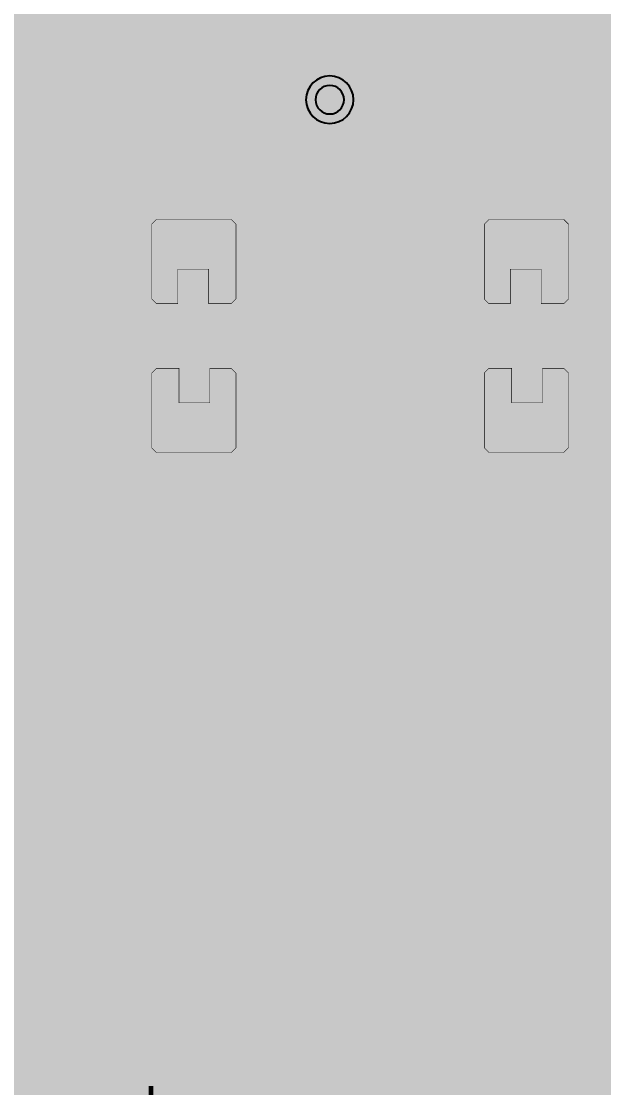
# Model space of a CAD drawing. Header units: millimetres. Extents: x -4.6 to 44.8, y -59.8 to 6.4.
# Drawn here: x 21.14 to 27.37, y -39.4 to -28.01 of the extents above; entities that cross this region are included whole.
import ezdxf

# ---------------------------------------------------------------- set-up
doc = ezdxf.new("R2010")
doc.units = ezdxf.units.MM
doc.header["$MEASUREMENT"] = 0
for name, color, linetype, true_color in [('Bottom-Layer', 7, 'Continuous', 0x0000ff), ('Bottom-Paste-Mask-Layer', 7, 'Continuous', 0x800000), ('Bottom-Solder-Mask-Layer', 7, 'Continuous', 0xaa00ff), ('Document-Layer', 7, 'Continuous', 0xffffff), ('Hole-Layer', 7, 'Continuous', 0x222222), ('Multi-Layer', 7, 'Continuous', 0xc0c0c0), ('Top-Layer', 7, 'Continuous', 0xff0000), ('Top-Paste-Mask-Layer', 7, 'Continuous', 0x808080), ('Top-Silkscreen-Layer', 7, 'Continuous', 0xffcc00), ('Top-Solder-Mask-Layer', 7, 'Continuous', 0x800080)]:
    doc.layers.add(name, color=color, linetype=linetype, true_color=true_color)

msp = doc.modelspace()

# ---------------------------------------------------------------- hatches: boundary and pattern name
at = {"layer": 'Bottom-Layer'}
for points in [[(39.52, -3), (39.52, -40.317), (39.234, -39.841), (38.804, -39.491), (38.28, -39.308), (37.725, -39.314), (37.206, -39.508), (36.783, -39.867), (36.507, -40.348), (36.411, -40.895), (36.507, -41.441), (36.783, -41.923), (37.206, -42.282), (37.725, -42.476), (38.28, -42.481), (38.804, -42.298), (39.234, -41.948), (39.52, -41.473), (39.52, -55.166), (39.43, -55.85), (39.166, -56.487), (38.746, -57.034), (38.199, -57.454), (37.562, -57.718), (36.878, -57.808), (3, -57.808), (2.316, -57.718), (1.679, -57.454), (1.132, -57.034), (0.712, -56.487), (0.448, -55.85), (0.358, -55.166), (0.358, -3), (0.448, -2.316), (0.712, -1.679), (1.132, -1.132), (1.679, -0.712), (2.316, -0.448), (3, -0.358), (36.878, -0.358), (37.562, -0.448), (38.199, -0.712), (38.746, -1.132), (39.166, -1.679), (39.43, -2.316)], [(25.339, -36.414), (25.338, -36.425), (25.337, -36.437), (25.024, -36.437), (24.845, -36.484), (24.714, -36.616), (24.666, -36.795), (24.666, -38.395), (24.714, -38.574), (24.845, -38.705), (25.024, -38.753), (26.624, -38.753), (26.803, -38.705), (26.934, -38.574), (26.982, -38.395), (26.982, -36.795), (26.934, -36.616), (26.803, -36.484), (26.624, -36.437), (26.312, -36.437), (26.31, -36.425), (26.309, -36.414), (26.309, -35.906), (26.691, -36.14), (27.133, -36.212), (27.569, -36.111), (27.934, -35.852), (28.174, -35.474), (28.252, -35.033), (28.157, -34.596), (27.904, -34.227), (27.895, -34.218), (27.886, -34.21), (27.882, -34.206), (27.87, -34.194), (27.857, -34.183), (27.843, -34.17), (27.831, -34.16), (27.818, -34.15), (27.801, -34.137), (27.79, -34.129), (27.779, -34.12), (27.733, -34.086), (27.723, -34.079), (27.713, -34.072), (27.581, -33.986), (27.579, -33.953), (27.579, -29.786), (27.785, -29.937), (28.032, -29.999), (28.285, -29.963), (28.505, -29.835), (28.661, -29.633), (28.728, -29.387), (28.732, -29.359), (29.247, -28.844), (29.352, -28.686), (29.389, -28.501), (29.389, -24.301), (29.406, -24.279), (29.545, -24.013), (29.553, -23.713), (29.428, -23.441), (29.196, -23.251), (28.904, -23.183), (28.611, -23.251), (28.379, -23.441), (28.254, -23.713), (28.262, -24.013), (28.401, -24.279), (28.418, -24.301), (28.418, -28.3), (28.045, -28.673), (28.018, -28.676), (27.778, -28.74), (27.579, -28.888), (27.579, -23.848), (27.542, -23.662), (27.437, -23.505), (27.008, -23.076), (26.851, -22.971), (26.665, -22.934), (26.181, -22.934), (25.996, -22.971), (25.838, -23.076), (25.7, -23.214), (25.4, -23.264), (25.153, -23.441), (25.012, -23.711), (25.006, -24.014), (25.135, -24.289), (25.374, -24.477), (25.348, -24.566), (25.339, -24.659)], [(26.294, -35.055, 1), (27.894, -35.055, 1)], [(27.206, -37.595), (27.294, -38.038), (27.545, -38.414), (27.921, -38.665), (28.364, -38.753), (28.807, -38.665), (29.183, -38.414), (29.434, -38.038), (29.522, -37.595), (29.434, -37.151), (29.183, -36.776), (28.807, -36.525), (28.364, -36.437), (27.921, -36.525), (27.545, -36.776), (27.294, -37.151)], [(25.024, -38.395), (25.024, -36.795), (26.624, -36.795), (26.624, -38.395)], [(20.921, -40.895), (21.018, -41.445), (21.297, -41.928), (21.725, -42.287), (22.25, -42.478), (22.809, -42.478), (23.333, -42.287), (23.761, -41.928), (24.04, -41.445), (24.137, -40.895), (24.04, -40.345), (23.761, -39.861), (23.333, -39.502), (22.809, -39.311), (22.25, -39.311), (21.725, -39.502), (21.297, -39.861), (21.018, -40.345)]]:
    msp.add_hatch(color=256, dxfattribs=at).paths.add_polyline_path(points)
at = {"layer": 'Bottom-Paste-Mask-Layer'}
for points in [[(26.294, -35.055, 1), (27.894, -35.055, 1)], [(25.024, -38.395), (25.024, -36.795), (26.624, -36.795), (26.624, -38.395)]]:
    msp.add_hatch(color=256, dxfattribs=at).paths.add_polyline_path(points)
at = {"layer": 'Bottom-Solder-Mask-Layer'}
for points in [[(26.243, -35.055, 1), (27.945, -35.055, 1)], [(24.973, -38.445), (24.973, -36.744), (26.675, -36.744), (26.675, -38.445)]]:
    msp.add_hatch(color=256, dxfattribs=at).paths.add_polyline_path(points)
at = {"layer": 'Hole-Layer'}
for points in [[(26.594, -35.055, 1), (27.594, -35.055, 1)], [(25.324, -37.595, 1), (26.324, -37.595, 1)]]:
    msp.add_hatch(color=256, dxfattribs=at).paths.add_polyline_path(points)
at = {"layer": 'Multi-Layer'}
for points in [[(26.294, -35.055, 1), (27.894, -35.055, 1)], [(26.294, -35.055, 1), (27.894, -35.055, 1)], [(26.294, -35.055, 1), (27.894, -35.055, 1)], [(25.024, -38.395), (25.024, -36.795), (26.624, -36.795), (26.624, -38.395)], [(25.024, -38.395), (25.024, -36.795), (26.624, -36.795), (26.624, -38.395)], [(25.024, -38.395), (25.024, -36.795), (26.624, -36.795), (26.624, -38.395)]]:
    msp.add_hatch(color=256, dxfattribs=at).paths.add_polyline_path(points)
at = {"layer": 'Top-Layer'}
for points in [[(14.086, -26.145), (14.039, -25.91), (13.906, -25.712), (13.754, -25.559), (13.578, -25.337), (13.458, -25.081), (13.458, -24.011), (13.379, -23.787), (13.178, -23.661), (13.055, -23.471), (13.012, -23.249), (13.012, -22.797), (13.011, -22.778), (13.01, -22.759), (13.347, -22.632), (13.568, -22.349), (13.609, -21.991), (13.457, -21.665), (13.439, -21.643), (13.439, -21.391), (13.565, -21.495), (13.724, -21.532), (14.524, -21.532), (14.703, -21.484), (14.834, -21.353), (14.882, -21.174), (14.882, -21.138), (14.893, -21.136), (14.905, -21.135), (14.933, -21.135), (14.944, -21.136), (14.956, -21.138), (14.956, -21.339), (15.004, -21.518), (15.135, -21.649), (15.314, -21.697), (16.446, -21.697), (16.626, -21.649), (16.757, -21.518), (16.805, -21.339), (16.805, -20.456), (16.917, -20.709), (16.956, -20.982), (16.956, -21.339), (17.004, -21.518), (17.135, -21.649), (17.314, -21.697), (18.423, -21.697), (18.463, -21.838), (18.477, -21.984), (18.556, -22.209), (18.759, -22.334), (18.556, -22.459), (18.477, -22.684), (18.477, -23.491), (18.562, -23.723), (18.778, -23.844), (18.78, -23.851), (18.781, -23.858), (18.78, -23.865), (18.778, -23.872), (18.562, -23.993), (18.477, -24.226), (18.477, -25.032), (18.556, -25.257), (18.759, -25.382), (18.556, -25.507), (18.477, -25.732), (18.477, -26.226), (17.81, -25.559), (17.634, -25.337), (17.514, -25.081), (17.514, -24.011), (17.466, -23.832), (17.334, -23.701), (17.155, -23.653), (15.755, -23.653), (15.576, -23.701), (15.445, -23.832), (15.397, -24.011), (15.397, -26.131), (15.445, -26.31), (15.576, -26.441), (15.755, -26.489), (17.007, -26.489), (17.224, -26.706), (17.441, -26.922), (18.384, -27.865), (18.582, -27.998), (18.817, -28.044), (27.677, -28.044), (28.011, -28.076), (28.334, -28.169), (28.334, -28.73), (28.093, -28.674), (27.849, -28.711), (27.634, -28.834), (27.612, -28.852), (26.097, -28.852), (25.911, -28.889), (25.754, -28.994), (24.888, -29.86), (24.806, -29.898), (24.716, -29.911), (24.315, -29.911), (24.124, -29.966), (23.991, -30.116), (23.964, -30.127), (23.934, -30.131), (23.8, -30.131), (23.783, -30.129), (23.767, -30.126), (23.639, -29.93), (23.419, -29.854), (22.555, -29.854), (22.376, -29.902), (22.245, -30.033), (22.197, -30.212), (22.197, -31.019), (22.276, -31.244), (22.48, -31.369), (22.276, -31.494), (22.197, -31.719), (22.197, -32.526), (22.283, -32.758), (22.499, -32.879), (22.501, -32.893), (22.502, -32.907), (22.502, -37.719), (22.539, -37.905), (22.644, -38.062), (24.168, -39.586), (24.325, -39.691), (24.511, -39.728), (29.383, -39.728), (29.568, -39.691), (29.726, -39.586), (30.556, -38.756), (30.598, -38.751), (30.672, -38.748), (30.813, -38.749), (31.215, -38.71), (31.579, -38.536), (31.861, -38.247), (32.027, -37.879), (32.056, -37.476), (32.06, -37.41), (32.066, -37.374), (32.466, -36.975), (32.306, -37.38), (32.307, -37.814), (32.468, -38.218), (32.767, -38.534), (33.161, -38.718), (32.677, -39.202), (32.572, -39.359), (32.535, -39.545), (32.535, -46.743), (32.572, -46.929), (32.677, -47.086), (33.32, -47.73), (33.336, -47.748), (33.345, -47.76), (33.354, -47.776), (33.362, -47.795), (33.369, -47.818), (33.374, -47.844), (33.378, -47.873), (33.379, -47.904), (33.378, -47.937), (33.375, -47.971), (33.369, -48.004), (33.361, -48.037), (33.351, -48.069), (33.339, -48.098), (33.325, -48.125), (33.307, -48.155), (33.196, -48.366), (33.127, -48.593), (32.908, -48.375), (32.751, -48.269), (32.565, -48.232), (27.352, -48.232), (27.305, -48.195), (27.243, -48.137), (27.183, -48.073), (26.849, -47.773), (26.431, -47.61), (25.982, -47.604), (25.56, -47.755), (25.217, -48.046), (24.999, -48.438), (24.932, -48.881), (25.025, -49.321), (25.266, -49.699), (25.625, -49.969), (26.055, -50.096), (26.503, -50.063), (26.911, -49.875), (27.227, -49.556), (27.245, -49.532), (27.254, -49.52), (27.262, -49.508), (27.328, -49.403), (27.331, -49.399), (27.333, -49.395), (27.388, -49.304), (27.433, -49.236), (27.444, -49.221), (27.453, -49.212), (27.457, -49.209), (27.463, -49.207), (27.479, -49.205), (27.517, -49.203), (32.364, -49.203), (33.528, -50.367), (33.685, -50.472), (33.871, -50.509), (34.549, -50.509), (33.355, -51.703), (21.133, -51.703), (21.116, -51.702), (21.1, -51.698), (21.001, -51.528), (20.827, -51.435), (21.031, -51.31), (21.11, -51.085), (21.11, -50.278), (21.062, -50.099), (20.931, -49.968), (20.752, -49.92), (20.569, -49.92), (20.324, -49.889), (20.094, -49.799), (20.094, -49.521), (20.752, -49.521), (20.972, -49.445), (21.1, -49.249), (21.116, -49.246), (21.133, -49.245), (22.35, -49.245), (22.389, -49.247), (22.407, -49.249), (22.41, -49.25), (22.417, -49.257), (22.427, -49.271), (22.472, -49.34), (22.527, -49.431), (22.531, -49.438), (22.535, -49.445), (22.603, -49.547), (22.61, -49.558), (22.617, -49.567), (22.658, -49.62), (22.665, -49.629), (22.672, -49.637), (22.676, -49.642), (23.011, -49.929), (23.423, -50.082), (23.863, -50.084), (24.277, -49.935), (24.614, -49.652), (24.833, -49.271), (24.907, -48.837), (24.828, -48.404), (24.604, -48.025), (24.263, -47.747), (23.848, -47.602), (23.408, -47.61), (22.997, -47.769), (22.667, -48.059), (22.56, -48.174), (22.497, -48.235), (22.447, -48.274), (21.133, -48.274), (21.116, -48.273), (21.1, -48.269), (21.001, -48.099), (20.827, -48.006), (21.031, -47.881), (21.11, -47.656), (21.11, -46.849), (21.101, -46.768), (21.073, -46.691), (20.968, -46.397), (20.932, -46.087), (20.932, -41.083), (21.084, -41.599), (21.397, -42.036), (21.837, -42.346), (22.354, -42.493), (22.891, -42.462), (23.387, -42.255), (23.788, -41.896), (24.047, -41.425), (24.137, -40.895), (24.047, -40.364), (23.788, -39.893), (23.387, -39.534), (22.891, -39.328), (22.354, -39.296), (21.837, -39.443), (21.397, -39.753), (21.084, -40.19), (20.932, -40.706), (20.932, -39.713), (20.886, -39.479), (20.753, -39.281), (16.818, -35.346), (17.344, -35.346), (17.523, -35.298), (17.654, -35.167), (17.702, -34.988), (17.702, -32.788), (17.617, -32.556), (17.402, -32.434), (17.564, -32.391), (17.729, -32.363), (17.95, -32.404), (18.163, -32.473), (18.228, -32.491), (18.295, -32.498), (19.195, -32.498), (19.374, -32.45), (19.506, -32.319), (19.554, -32.14), (19.554, -31.34), (19.51, -31.169), (19.391, -31.04), (19.51, -30.91), (19.554, -30.74), (19.554, -29.94), (19.506, -29.761), (19.374, -29.63), (19.195, -29.582), (18.295, -29.582), (18.116, -29.63), (17.985, -29.761), (17.937, -29.94), (17.937, -30.74), (17.978, -30.906), (18.091, -31.034), (17.912, -31.085), (17.729, -31.116), (17.546, -31.085), (17.368, -31.034), (17.481, -30.906), (17.522, -30.74), (17.522, -29.94), (17.474, -29.761), (17.342, -29.63), (17.163, -29.582), (16.263, -29.582), (16.084, -29.63), (15.953, -29.761), (15.905, -29.94), (15.905, -30.532), (15.73, -30.478), (15.58, -30.373), (15.528, -30.248), (15.433, -30.151), (15.546, -30.022), (15.588, -29.856), (15.588, -28.446), (15.54, -28.267), (15.408, -28.136), (15.229, -28.088), (14.086, -28.088)], [(22.555, -30.212), (23.419, -30.212), (23.419, -31.019), (22.555, -31.019)], [(25.215, -31.069), (24.315, -31.069), (24.315, -30.269), (25.215, -30.269)], [(26.111, -30.212), (26.975, -30.212), (26.975, -31.019), (26.111, -31.019)], [(25.215, -32.469), (24.315, -32.469), (24.315, -31.669), (25.215, -31.669)], [(22.555, -31.719), (23.419, -31.719), (23.419, -32.526), (22.555, -32.526)], [(26.111, -31.719), (26.975, -31.719), (26.975, -32.526), (26.111, -32.526)], [(26.294, -35.055, 1), (27.894, -35.055, 1)], [(25.024, -38.395), (25.024, -36.795), (26.624, -36.795), (26.624, -38.395)]]:
    msp.add_hatch(color=256, dxfattribs=at).paths.add_polyline_path(points)
at = {"layer": 'Top-Paste-Mask-Layer'}
for points in [[(22.537, -30.174), (22.537, -30.974), (22.587, -31.024), (22.815, -31.024), (22.815, -30.654), (23.145, -30.654), (23.145, -31.024), (23.387, -31.024), (23.437, -30.974), (23.437, -30.174), (23.387, -30.124), (22.587, -30.124)], [(26.093, -30.174), (26.093, -30.974), (26.143, -31.024), (26.371, -31.024), (26.371, -30.654), (26.701, -30.654), (26.701, -31.024), (26.943, -31.024), (26.993, -30.974), (26.993, -30.174), (26.943, -30.124), (26.143, -30.124)], [(25.215, -31.069), (24.315, -31.069), (24.315, -30.269), (25.215, -30.269)], [(25.215, -32.469), (24.315, -32.469), (24.315, -31.669), (25.215, -31.669)], [(23.437, -32.564), (23.437, -31.764), (23.387, -31.714), (23.159, -31.714), (23.159, -32.084), (22.829, -32.084), (22.829, -31.714), (22.587, -31.714), (22.537, -31.764), (22.537, -32.564), (22.587, -32.614), (23.387, -32.614)], [(26.993, -32.564), (26.993, -31.764), (26.943, -31.714), (26.715, -31.714), (26.715, -32.084), (26.385, -32.084), (26.385, -31.714), (26.143, -31.714), (26.093, -31.764), (26.093, -32.564), (26.143, -32.614), (26.943, -32.614)], [(26.294, -35.055, 1), (27.894, -35.055, 1)], [(25.024, -38.395), (25.024, -36.795), (26.624, -36.795), (26.624, -38.395)]]:
    msp.add_hatch(color=256, dxfattribs=at).paths.add_polyline_path(points)
at = {"layer": 'Top-Solder-Mask-Layer'}
for points in [[(22.504, -30.162), (23.47, -30.162), (23.47, -31.07), (22.504, -31.07)], [(26.06, -30.162), (27.026, -30.162), (27.026, -31.07), (26.06, -31.07)], [(25.266, -31.12), (24.264, -31.12), (24.264, -30.218), (25.266, -30.218)], [(22.504, -31.668), (23.47, -31.668), (23.47, -32.576), (22.504, -32.576)], [(25.266, -32.52), (24.264, -32.52), (24.264, -31.618), (25.266, -31.618)], [(26.06, -31.668), (27.026, -31.668), (27.026, -32.576), (26.06, -32.576)], [(26.243, -35.055, 1), (27.945, -35.055, 1)], [(24.973, -38.445), (24.973, -36.744), (26.675, -36.744), (26.675, -38.445)]]:
    msp.add_hatch(color=256, dxfattribs=at).paths.add_polyline_path(points)

# ---------------------------------------------------------------- linework, layer by layer
at = {"layer": 'Bottom-Layer'}
for points, const_width in [([(27.094, -23.848), (27.094, -35.055)], 0.254), ([(25.824, -24.659), (25.824, -37.595)], 0.254), ([(22.529, -39.647), (22.529, -39.388)], 0.0508)]:
    msp.add_lwpolyline(points, dxfattribs=dict(at, const_width=const_width))
at = {"layer": 'Document-Layer', "const_width": 0.2}
msp.add_lwpolyline([(25.144, -36.99, 1), (25.344, -36.99, 1)], format="xyb", close=True, dxfattribs=at)
msp.add_lwpolyline([(25.144, -36.99, 1), (25.344, -36.99, 1)], format="xyb", close=True, dxfattribs=at)
at = {"layer": 'Hole-Layer'}
msp.add_lwpolyline([(24.288, -28.843, 1), (24.593, -28.843), (24.593, -28.843, 1), (24.288, -28.843)], format="xyb", dxfattribs=at)
at = {"layer": 'Multi-Layer'}
msp.add_lwpolyline([(24.186, -28.843, 1), (24.694, -28.843, 1)], format="xyb", close=True, dxfattribs=at)
at = {"layer": 'Top-Layer'}
for points, const_width in [([(26.097, -29.337), (24.765, -30.669)], 0.254), ([(28.067, -29.337), (26.097, -29.337)], 0.254), ([(26.543, -30.616), (28.194, -30.616)], 0.508), ([(22.987, -30.616), (24.712, -30.616)], 0.254), ([(24.712, -30.616), (24.765, -30.669)], 0.254), ([(22.987, -32.122), (22.987, -37.719)], 0.254), ([(24.765, -32.069), (24.745, -32.089)], 0.254), ([(24.745, -32.089), (24.745, -38.613)], 0.254), ([(25.824, -32.841), (26.543, -32.122)], 0.254), ([(25.824, -37.595), (25.824, -32.841)], 0.254), ([(27.094, -35.055), (28.194, -33.955)], 0.254), ([(27.072, -38.887), (28.364, -37.595)], 0.254), ([(22.987, -37.719), (24.511, -39.243)], 0.254), ([(24.745, -38.613), (25.019, -38.887)], 0.254), ([(25.019, -38.887), (27.072, -38.887)], 0.254), ([(24.511, -39.243), (29.383, -39.243)], 0.254), ([(22.529, -39.647), (22.529, -39.388)], 0.0508)]:
    msp.add_lwpolyline(points, dxfattribs=dict(at, const_width=const_width))
at = {"layer": 'Top-Paste-Mask-Layer', "const_width": 0.00508}
for points in [[(22.537, -30.174), (22.537, -30.974), (22.587, -31.024), (22.815, -31.024), (22.815, -30.654), (23.145, -30.654), (23.145, -31.024), (23.387, -31.024), (23.437, -30.974), (23.437, -30.174), (23.387, -30.124), (22.587, -30.124)], [(26.093, -30.174), (26.093, -30.974), (26.143, -31.024), (26.371, -31.024), (26.371, -30.654), (26.701, -30.654), (26.701, -31.024), (26.943, -31.024), (26.993, -30.974), (26.993, -30.174), (26.943, -30.124), (26.143, -30.124)], [(23.437, -32.564), (23.437, -31.764), (23.387, -31.714), (23.159, -31.714), (23.159, -32.084), (22.829, -32.084), (22.829, -31.714), (22.587, -31.714), (22.537, -31.764), (22.537, -32.564), (22.587, -32.614), (23.387, -32.614)], [(26.993, -32.564), (26.993, -31.764), (26.943, -31.714), (26.715, -31.714), (26.715, -32.084), (26.385, -32.084), (26.385, -31.714), (26.143, -31.714), (26.093, -31.764), (26.093, -32.564), (26.143, -32.614), (26.943, -32.614)]]:
    msp.add_lwpolyline(points, close=True, dxfattribs=at)
at = {"layer": 'Top-Silkscreen-Layer', "const_width": 0.254}
for points in [[(24.055, -30.289, -0.414), (24.365, -29.979)], [(24.055, -30.289, -0.414), (24.365, -29.979)], [(25.165, -29.979, -0.414), (25.475, -30.289)], [(25.165, -29.979, -0.414), (25.475, -30.289)], [(24.359, -32.775, -0.414), (24.05, -32.465)], [(24.359, -32.775, -0.414), (24.05, -32.465)], [(25.469, -32.465, -0.414), (25.159, -32.775)], [(25.469, -32.465, -0.414), (25.159, -32.775)]]:
    msp.add_lwpolyline(points, format="xyb", dxfattribs=at)
at = {"layer": 'Top-Silkscreen-Layer'}
for points, const_width in [([(24.365, -29.979), (25.165, -29.979)], 0.254), ([(24.365, -29.979), (25.165, -29.979)], 0.254), ([(22.326, -30.943), (22.326, -29.984)], 0.152), ([(22.326, -29.984), (23.648, -29.984)], 0.152), ([(22.326, -30.943), (22.326, -29.984)], 0.152), ([(22.326, -29.984), (23.648, -29.984)], 0.152), ([(23.648, -29.984), (23.648, -30.943)], 0.152), ([(23.648, -29.984), (23.648, -30.943)], 0.152), ([(25.882, -30.943), (25.882, -29.984)], 0.152), ([(25.882, -29.984), (27.204, -29.984)], 0.152), ([(25.882, -30.943), (25.882, -29.984)], 0.152), ([(25.882, -29.984), (27.204, -29.984)], 0.152), ([(27.204, -29.984), (27.204, -30.943)], 0.152), ([(27.204, -29.984), (27.204, -30.943)], 0.152), ([(24.055, -31.089), (24.055, -30.289)], 0.254), ([(24.055, -31.089), (24.055, -30.289)], 0.254), ([(25.475, -31.089), (25.475, -30.289)], 0.254), ([(25.475, -31.089), (25.475, -30.289)], 0.254), ([(24.05, -31.665), (24.05, -32.465)], 0.254), ([(24.05, -31.665), (24.05, -32.465)], 0.254), ([(25.469, -31.665), (25.469, -32.465)], 0.254), ([(25.469, -31.665), (25.469, -32.465)], 0.254), ([(22.326, -31.795), (22.326, -32.754)], 0.152), ([(22.326, -31.795), (22.326, -32.754)], 0.152), ([(23.648, -32.754), (23.648, -31.795)], 0.152), ([(23.648, -32.754), (23.648, -31.795)], 0.152), ([(25.882, -31.795), (25.882, -32.754)], 0.152), ([(25.882, -31.795), (25.882, -32.754)], 0.152), ([(27.204, -32.754), (27.204, -31.795)], 0.152), ([(27.204, -32.754), (27.204, -31.795)], 0.152), ([(22.326, -32.754), (23.648, -32.754)], 0.152), ([(22.326, -32.754), (23.648, -32.754)], 0.152), ([(24.359, -32.775), (25.159, -32.775)], 0.254), ([(24.359, -32.775), (25.159, -32.775)], 0.254), ([(25.882, -32.754), (27.204, -32.754)], 0.152), ([(25.882, -32.754), (27.204, -32.754)], 0.152), ([(22.224, -33.265), (22.224, -39.265)], 0.254), ([(22.224, -33.265), (38.324, -33.265)], 0.254), ([(22.224, -33.265), (22.224, -39.265)], 0.254), ([(22.224, -33.265), (38.324, -33.265)], 0.254)]:
    msp.add_lwpolyline(points, dxfattribs=dict(at, const_width=const_width))

doc.saveas('drawing.dxf')
